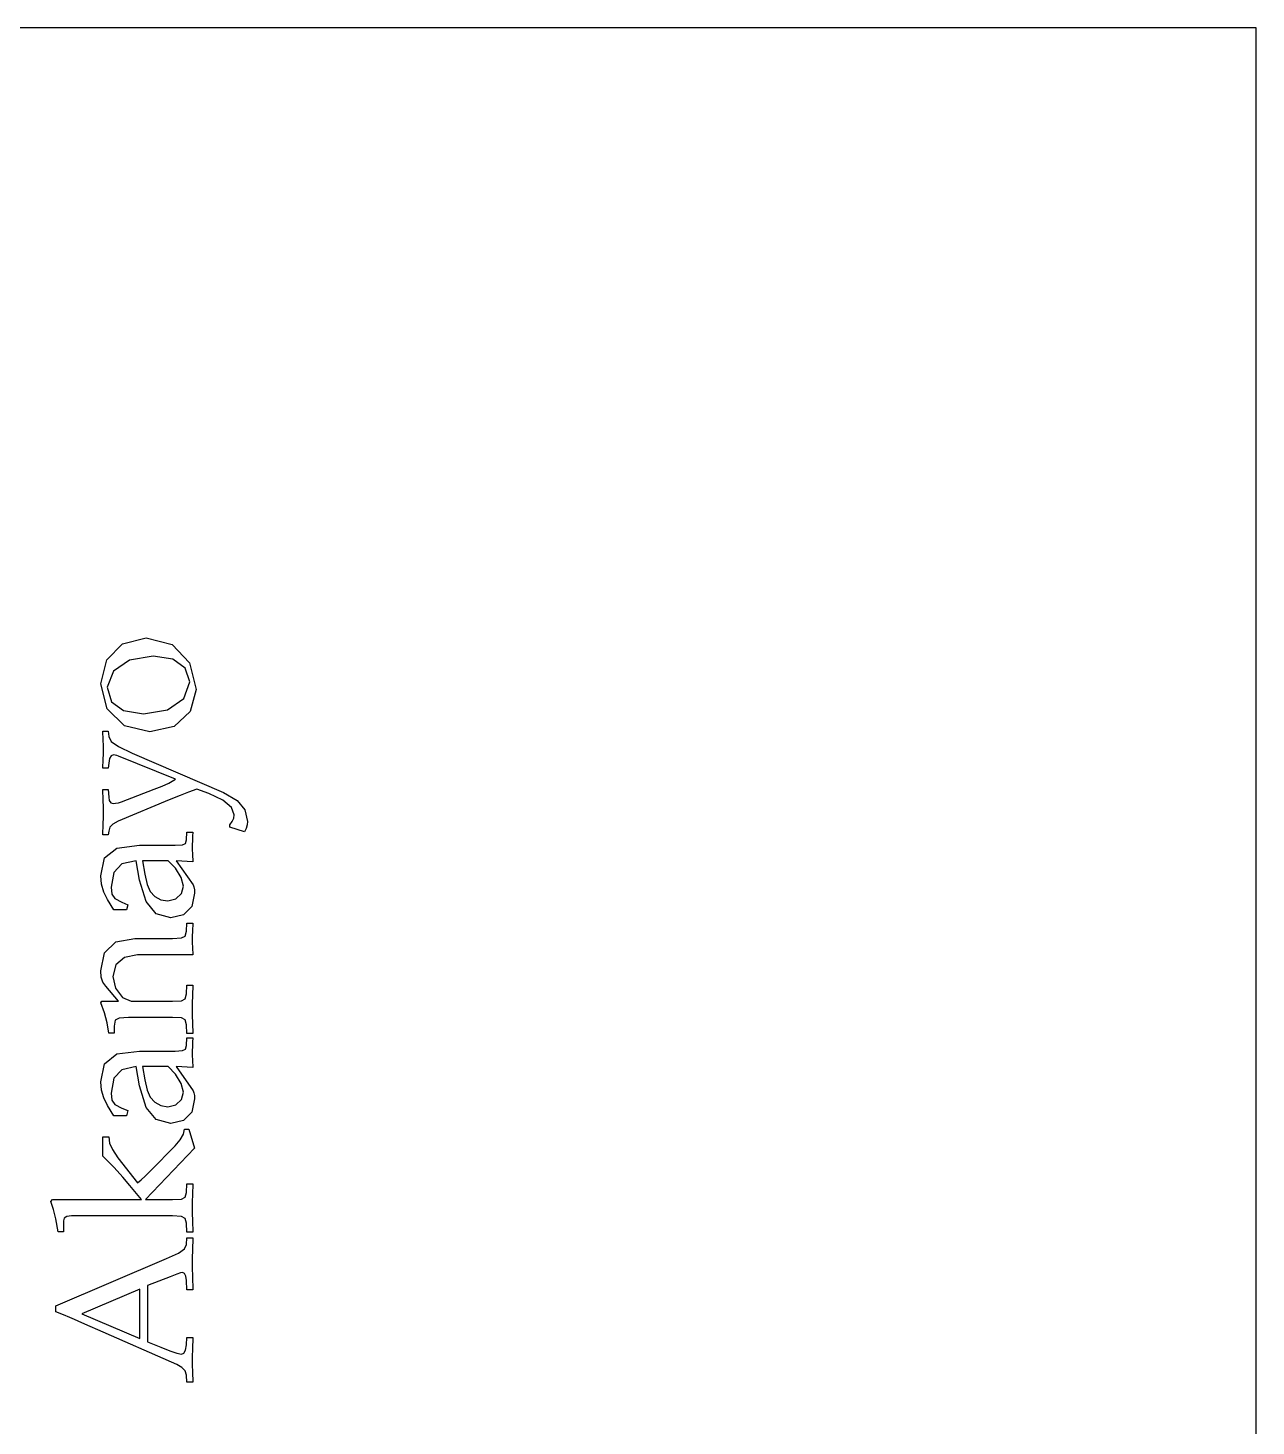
# Model space of a CAD drawing. Header units: metres. Extents: x -185 to 1201, y -340 to 309.
# Drawn here: x 974.7 to 1036, y 62.2 to 132 of the extents above; entities that cross this region are included whole.
import ezdxf

# ---------------------------------------------------------------- set-up
doc = ezdxf.new("R2010")
doc.units = ezdxf.units.M

msp = doc.modelspace()

# ---------------------------------------------------------------- linework, layer by layer
for p, q in [((1036, 132), (820, 132)), ((1036, -4), (1036, 132)), ((978.633, 100.453), (979.426, 101.257)), ((979.426, 101.257), (980.598, 101.553)), ((980.598, 101.553), (981.894, 101.221)), ((981.894, 101.221), (982.773, 100.318)), ((980.958, 100.649), (979.775, 100.447)), ((981.93, 100.494), (980.958, 100.649)), ((982.555, 100.053), (981.93, 100.494)), ((978.342, 99.2687), (978.633, 100.453)), ((978.964, 99.8989), (978.663, 99.0937)), ((979.775, 100.447), (978.964, 99.8989)), ((982.776, 99.3659), (982.555, 100.053)), ((982.773, 100.318), (983.097, 98.9868)), ((978.656, 98.0153), (978.342, 99.2687)), ((978.663, 99.0937), (978.87, 98.3707)), ((982.483, 98.5291), (982.776, 99.3659)), ((981.675, 97.9731), (982.483, 98.5291)), ((983.097, 98.9868), (982.804, 97.8755)), ((979.513, 97.1745), (978.656, 98.0153)), ((978.87, 98.3707), (979.477, 97.9242)), ((979.477, 97.9242), (980.462, 97.7715)), ((980.462, 97.7715), (981.675, 97.9731)), ((982.804, 97.8755), (981.999, 97.1359)), ((980.792, 96.8673), (979.513, 97.1745)), ((981.999, 97.1359), (980.792, 96.8673)), ((978.456, 96.4647), (978.44, 96.8986)), ((978.44, 96.8986), (978.712, 96.8986)), ((978.466, 96.1755), (978.456, 96.4647)), ((978.712, 96.8986), (978.731, 96.6263)), ((978.731, 96.6263), (978.853, 96.393)), ((978.853, 96.393), (979.216, 96.1402)), ((978.456, 95.4852), (978.466, 95.7744)), ((978.469, 95.9749), (978.466, 96.1755)), ((978.466, 95.7744), (978.469, 95.9749)), ((978.855, 95.6671), (978.773, 95.531)), ((978.974, 95.7124), (978.855, 95.6671)), ((979.049, 95.7059), (978.974, 95.7124)), ((979.134, 95.6865), (979.049, 95.7059)), ((979.227, 95.6541), (979.134, 95.6865)), ((979.216, 96.1402), (979.908, 95.8097)), ((982.066, 94.4972), (979.227, 95.6541)), ((979.908, 95.8097), (984.458, 93.8361)), ((978.44, 95.0513), (978.456, 95.4852)), ((978.712, 95.0513), (978.44, 95.0513)), ((978.731, 95.3041), (978.712, 95.0513)), ((978.773, 95.531), (978.731, 95.3041)), ((981.404, 94.1601), (981.73, 94.3124)), ((981.73, 94.3124), (982.066, 94.4972)), ((978.456, 93.454), (978.44, 93.9819)), ((978.44, 93.9819), (978.712, 93.9819)), ((978.712, 93.9819), (978.731, 93.6124)), ((978.731, 93.6124), (978.763, 93.4342)), ((979.363, 93.3791), (980.997, 94.0013)), ((980.997, 94.0013), (981.404, 94.1601)), ((982.299, 93.6899), (981.755, 93.4666)), ((982.708, 93.8526), (982.299, 93.6899)), ((983.135, 94.0111), (982.708, 93.8526)), ((983.729, 93.7874), (983.135, 94.0111)), ((984.426, 93.4565), (983.729, 93.7874)), ((984.458, 93.8361), (985.144, 93.4436)), ((978.466, 93.1033), (978.456, 93.454)), ((978.469, 92.8541), (978.466, 93.1033)), ((978.466, 92.6071), (978.469, 92.8541)), ((978.763, 93.4342), (978.839, 93.3273)), ((978.839, 93.3273), (978.955, 93.2916)), ((978.955, 93.2916), (979.078, 93.3013)), ((979.078, 93.3013), (979.214, 93.3305)), ((981.755, 93.4666), (979.208, 92.4069)), ((979.214, 93.3305), (979.363, 93.3791)), ((984.856, 93.0975), (984.426, 93.4565)), ((985.002, 92.7277), (984.856, 93.0975)), ((985.144, 93.4436), (985.532, 92.9776)), ((985.532, 92.9776), (985.654, 92.3972)), ((978.44, 91.7263), (978.456, 92.2585)), ((978.456, 92.2585), (978.466, 92.6071)), ((978.937, 92.265), (978.788, 92.108)), ((979.208, 92.4069), (978.937, 92.265)), ((984.779, 92.2319), (984.897, 92.395)), ((984.779, 92.1055), (984.779, 92.2319)), ((984.897, 92.395), (984.974, 92.5646)), ((984.974, 92.5646), (985.002, 92.7277)), ((985.64, 92.22), (985.593, 92.0493)), ((985.654, 92.3972), (985.64, 92.22)), ((978.712, 91.7263), (978.44, 91.7263)), ((978.731, 91.9014), (978.712, 91.7263)), ((978.788, 92.108), (978.731, 91.9014)), ((982.573, 91.2994), (982.62, 91.4802)), ((982.62, 91.4802), (982.64, 91.8594)), ((982.64, 91.8594), (982.931, 91.8594)), ((982.922, 91.6552), (982.908, 91.4028)), ((982.931, 91.8594), (982.922, 91.6552)), ((985.508, 91.8722), (984.779, 92.1055)), ((985.593, 92.0493), (985.508, 91.8722)), ((978.529, 90.5714), (979.145, 91.0603)), ((979.145, 91.0603), (980.277, 91.208)), ((980.277, 91.208), (982.056, 91.208)), ((982.056, 91.208), (982.421, 91.2267)), ((982.421, 91.2267), (982.573, 91.2994)), ((982.903, 91.2562), (982.902, 91.1399)), ((982.902, 91.1399), (982.905, 90.9887)), ((982.908, 91.4028), (982.903, 91.2562)), ((982.905, 90.9887), (982.915, 90.7597)), ((982.915, 90.7597), (982.931, 90.3816)), ((978.342, 89.6719), (978.529, 90.5714)), ((979.386, 90.2775), (978.984, 89.8505)), ((980.102, 90.4302), (979.386, 90.2775)), ((980.277, 89.4677), (980.102, 90.4302)), ((981.697, 90.4302), (980.413, 90.4302)), ((980.413, 90.4302), (980.529, 89.7622)), ((982.073, 90.0589), (981.697, 90.4302)), ((982.354, 89.5926), (982.073, 90.0589)), ((982.931, 90.3816), (982.105, 90.4302)), ((982.105, 90.4302), (982.941, 89.2247)), ((978.378, 89.2589), (978.342, 89.6719)), ((978.984, 89.8505), (978.858, 89.108)), ((980.598, 88.3936), (980.277, 89.4677)), ((980.529, 89.7622), (980.66, 89.2477)), ((982.465, 89.1566), (982.354, 89.5926)), ((978.488, 88.8696), (978.378, 89.2589)), ((978.673, 88.4955), (978.488, 88.8696)), ((978.858, 89.108), (978.892, 88.7605)), ((978.892, 88.7605), (979.044, 88.5448)), ((980.66, 89.2477), (980.802, 88.9038)), ((980.802, 88.9038), (981.034, 88.655)), ((981.034, 88.655), (981.339, 88.4883)), ((982.079, 88.5279), (982.358, 88.7904)), ((982.358, 88.7904), (982.465, 89.1566)), ((983.019, 88.8163), (982.878, 88.153)), ((982.941, 89.2247), (982.983, 89.1296)), ((982.983, 89.1296), (983.009, 88.9891)), ((983.009, 88.9891), (983.019, 88.8163)), ((978.984, 87.9802), (978.673, 88.4955)), ((979.616, 87.9802), (978.984, 87.9802)), ((979.044, 88.5448), (979.383, 88.3594)), ((979.383, 88.3594), (979.684, 88.233)), ((979.684, 88.233), (979.616, 87.9802)), ((981.103, 87.7839), (980.598, 88.3936)), ((981.339, 88.4883), (981.687, 88.4274)), ((981.687, 88.4274), (982.079, 88.5279)), ((982.878, 88.153), (982.473, 87.736)), ((981.833, 87.5913), (981.103, 87.7839)), ((982.473, 87.736), (981.833, 87.5913)), ((982.61, 86.917), (982.64, 87.3156)), ((982.64, 87.3156), (982.931, 87.3156)), ((982.931, 87.3156), (982.915, 86.9228)), ((979.09, 86.3783), (980.034, 86.5573)), ((980.034, 86.5573), (981.91, 86.5573)), ((981.91, 86.5573), (982.366, 86.5792)), ((982.366, 86.5792), (982.556, 86.6747)), ((982.556, 86.6747), (982.61, 86.917)), ((982.905, 86.6747), (982.902, 86.5087)), ((982.915, 86.9228), (982.905, 86.6747)), ((978.342, 84.9337), (978.528, 85.8385)), ((978.528, 85.8385), (979.09, 86.3783)), ((982.902, 86.5087), (982.905, 86.3355)), ((982.905, 86.3355), (982.915, 86.1018)), ((982.915, 86.1018), (982.931, 85.7406)), ((979.089, 85.2307), (978.935, 84.6615)), ((979.517, 85.6055), (979.089, 85.2307)), ((980.17, 85.7406), (979.517, 85.6055)), ((982.931, 85.7406), (980.17, 85.7406)), ((978.364, 84.62), (978.342, 84.9337)), ((978.44, 84.3755), (978.364, 84.62)), ((978.935, 84.6615), (979.075, 84.0778)), ((978.585, 84.1656), (978.44, 84.3755)), ((979.227, 83.4267), (978.585, 84.1656)), ((979.075, 84.0778), (979.418, 83.6151)), ((982.556, 83.542), (982.61, 83.7865)), ((982.61, 83.7865), (982.64, 84.224)), ((982.64, 84.224), (982.931, 84.224)), ((982.931, 84.224), (982.915, 83.704)), ((978.342, 83.3392), (978.381, 83.4267)), ((978.524, 82.8466), (978.342, 83.3392)), ((978.381, 83.4267), (979.227, 83.4267)), ((979.418, 83.6151), (979.849, 83.4267)), ((979.849, 83.4267), (981.91, 83.4267)), ((981.91, 83.4267), (982.366, 83.4444)), ((982.366, 83.4444), (982.556, 83.542)), ((982.905, 83.3309), (982.902, 83.0184)), ((982.915, 83.704), (982.905, 83.3309)), ((978.657, 82.3346), (978.524, 82.8466)), ((979.055, 82.4682), (979.013, 82.1823)), ((979.247, 82.5834), (979.055, 82.4682)), ((979.723, 82.61), (979.247, 82.5834)), ((981.91, 82.61), (979.723, 82.61)), ((982.366, 82.5902), (981.91, 82.61)), ((982.556, 82.4905), (982.366, 82.5902)), ((982.61, 82.2503), (982.556, 82.4905)), ((982.902, 83.0184), (982.905, 82.7058)), ((982.905, 82.7058), (982.915, 82.3328)), ((978.741, 81.8225), (978.657, 82.3346)), ((979.013, 81.8225), (978.741, 81.8225)), ((979.013, 82.1823), (979.013, 81.8225)), ((982.64, 81.8128), (982.61, 82.2503)), ((982.931, 81.8128), (982.64, 81.8128)), ((982.915, 82.3328), (982.931, 81.8128)), ((982.056, 80.935), (982.421, 80.9538)), ((982.421, 80.9538), (982.573, 81.0265)), ((982.573, 81.0265), (982.62, 81.2073)), ((982.62, 81.2073), (982.64, 81.5865)), ((982.64, 81.5865), (982.931, 81.5865)), ((982.903, 80.9833), (982.902, 80.867)), ((982.908, 81.1299), (982.903, 80.9833)), ((982.922, 81.3823), (982.908, 81.1299)), ((982.931, 81.5865), (982.922, 81.3823)), ((978.342, 79.399), (978.529, 80.2984)), ((978.529, 80.2984), (979.145, 80.7874)), ((979.145, 80.7874), (980.277, 80.935)), ((980.277, 80.935), (982.056, 80.935)), ((982.902, 80.867), (982.905, 80.7158)), ((982.905, 80.7158), (982.915, 80.4868)), ((982.915, 80.4868), (982.931, 80.1087)), ((978.984, 79.5775), (978.858, 78.8351)), ((979.386, 80.0046), (978.984, 79.5775)), ((980.102, 80.1573), (979.386, 80.0046)), ((980.277, 79.1948), (980.102, 80.1573)), ((981.697, 80.1573), (980.413, 80.1573)), ((980.413, 80.1573), (980.529, 79.4893)), ((982.073, 79.786), (981.697, 80.1573)), ((982.354, 79.3197), (982.073, 79.786)), ((982.931, 80.1087), (982.105, 80.1573)), ((982.105, 80.1573), (982.941, 78.9517)), ((978.378, 78.9859), (978.342, 79.399)), ((978.488, 78.5967), (978.378, 78.9859)), ((980.598, 78.1206), (980.277, 79.1948)), ((980.529, 79.4893), (980.66, 78.9748)), ((980.66, 78.9748), (980.802, 78.6309)), ((982.465, 78.8837), (982.354, 79.3197)), ((982.358, 78.5175), (982.465, 78.8837)), ((982.941, 78.9517), (982.983, 78.8567)), ((982.983, 78.8567), (983.009, 78.7162)), ((978.673, 78.2225), (978.488, 78.5967)), ((978.984, 77.7073), (978.673, 78.2225)), ((978.858, 78.8351), (978.892, 78.4876)), ((978.892, 78.4876), (979.044, 78.2719)), ((979.044, 78.2719), (979.383, 78.0865)), ((980.802, 78.6309), (981.034, 78.3821)), ((981.034, 78.3821), (981.339, 78.2154)), ((981.339, 78.2154), (981.687, 78.1545)), ((981.687, 78.1545), (982.079, 78.255)), ((982.079, 78.255), (982.358, 78.5175)), ((983.019, 78.5434), (982.878, 77.8801)), ((983.009, 78.7162), (983.019, 78.5434)), ((979.616, 77.7073), (978.984, 77.7073)), ((979.383, 78.0865), (979.684, 77.9601)), ((979.684, 77.9601), (979.616, 77.7073)), ((981.103, 77.511), (980.598, 78.1206)), ((981.833, 77.3184), (981.103, 77.511)), ((982.473, 77.4631), (981.833, 77.3184)), ((982.878, 77.8801), (982.473, 77.4631)), ((982.302, 76.5022), (982.459, 76.7791)), ((982.459, 76.7791), (982.513, 77.0279)), ((982.513, 77.0279), (982.737, 77.0279)), ((982.737, 77.0279), (983.019, 76.0946)), ((978.44, 75.6862), (978.44, 76.6585)), ((978.44, 76.6585), (978.731, 76.6585)), ((978.731, 76.6585), (978.772, 76.3387)), ((978.772, 76.3387), (978.914, 76.0125)), ((983.019, 76.0946), (980.569, 73.5182)), ((980.831, 74.9765), (982.047, 76.2015)), ((982.047, 76.2015), (982.302, 76.5022)), ((979, 75.1159), (978.44, 75.6862)), ((978.914, 76.0125), (979.188, 75.6085)), ((979.188, 75.6085), (980.17, 74.3543)), ((979.445, 74.6363), (979, 75.1159)), ((980.352, 74.5113), (980.552, 74.6964)), ((980.552, 74.6964), (980.831, 74.9765)), ((979.791, 74.2279), (979.445, 74.6363)), ((980.365, 73.5182), (979.791, 74.2279)), ((980.17, 74.3543), (980.352, 74.5113)), ((982.61, 73.8779), (982.64, 74.3057)), ((982.64, 74.3057), (982.931, 74.3057)), ((982.931, 74.3057), (982.915, 73.7756)), ((975.844, 73.4307), (975.922, 73.5182)), ((975.985, 73.0181), (975.844, 73.4307)), ((975.922, 73.5182), (980.365, 73.5182)), ((980.569, 73.5182), (981.91, 73.5182)), ((981.91, 73.5182), (982.366, 73.5358)), ((982.366, 73.5358), (982.556, 73.6334)), ((982.556, 73.6334), (982.61, 73.8779)), ((982.905, 73.4098), (982.902, 73.1196)), ((982.915, 73.7756), (982.905, 73.4098)), ((976.095, 72.5535), (975.985, 73.0181)), ((976.514, 72.5992), (976.476, 72.4585)), ((976.641, 72.6774), (976.514, 72.5992)), ((976.874, 72.7015), (976.641, 72.6774)), ((981.91, 72.7015), (976.874, 72.7015)), ((982.366, 72.6796), (981.91, 72.7015)), ((982.556, 72.5842), (982.366, 72.6796)), ((982.61, 72.3418), (982.556, 72.5842)), ((982.902, 73.1196), (982.905, 72.8366)), ((982.905, 72.8366), (982.915, 72.4563)), ((976.204, 71.914), (976.095, 72.5535)), ((976.476, 71.914), (976.204, 71.914)), ((976.476, 72.4585), (976.476, 71.914)), ((982.64, 71.8946), (982.61, 72.3418)), ((982.931, 71.8946), (982.64, 71.8946)), ((982.915, 72.4563), (982.931, 71.8946)), ((982.513, 71.0576), (982.61, 71.2758)), ((982.61, 71.2758), (982.64, 71.6063)), ((982.64, 71.6063), (982.931, 71.6063)), ((982.931, 71.6063), (982.915, 70.9967)), ((976.097, 68.223), (981.619, 70.5758)), ((981.619, 70.5758), (982.222, 70.8523)), ((982.222, 70.8523), (982.513, 71.0576)), ((982.905, 70.6183), (982.902, 70.3716)), ((982.915, 70.9967), (982.905, 70.6183)), ((982.128, 69.8023), (981.794, 69.6716)), ((982.309, 69.8618), (982.128, 69.8023)), ((982.416, 69.8758), (982.309, 69.8618)), ((982.51, 69.8286), (982.416, 69.8758)), ((982.575, 69.6929), (982.51, 69.8286)), ((982.902, 70.3716), (982.905, 70.1077)), ((982.905, 70.1077), (982.915, 69.6796)), ((981.794, 69.6716), (980.676, 69.2244)), ((980.676, 69.2244), (980.676, 66.4244)), ((982.61, 69.4772), (982.575, 69.6929)), ((982.64, 69.0203), (982.61, 69.4772)), ((982.915, 69.6796), (982.931, 69.0203)), ((980.287, 69.0494), (977.39, 67.8244)), ((980.287, 66.5896), (980.287, 69.0494)), ((982.931, 69.0203), (982.64, 69.0203)), ((976.097, 67.9119), (976.097, 68.223)), ((976.474, 67.7596), (976.097, 67.9119)), ((976.798, 67.6267), (976.474, 67.7596)), ((977.39, 67.8244), (980.287, 66.5896)), ((977.02, 67.5328), (976.798, 67.6267)), ((977.399, 67.3667), (977.02, 67.5328)), ((977.805, 67.1899), (977.399, 67.3667)), ((978.197, 67.0174), (977.805, 67.1899)), ((982.134, 65.2869), (978.197, 67.0174)), ((980.676, 66.4244), (981.327, 66.1521)), ((982.61, 66.2786), (982.64, 66.6383)), ((982.64, 66.6383), (982.931, 66.6383)), ((982.931, 66.6383), (982.915, 66.0546)), ((981.327, 66.1521), (981.784, 65.9732)), ((981.784, 65.9732), (982.14, 65.8547)), ((982.14, 65.8547), (982.358, 65.8119)), ((982.358, 65.8119), (982.486, 65.8573)), ((982.486, 65.8573), (982.567, 66.0063)), ((982.567, 66.0063), (982.61, 66.2786)), ((982.905, 65.6826), (982.902, 65.4619)), ((982.915, 66.0546), (982.905, 65.6826)), ((982.379, 65.1465), (982.134, 65.2869)), ((982.541, 64.9671), (982.379, 65.1465)), ((982.61, 64.7619), (982.541, 64.9671)), ((982.902, 65.4619), (982.905, 65.252)), ((982.905, 65.252), (982.915, 64.9297)), ((982.915, 64.9297), (982.931, 64.4021)), ((982.64, 64.4021), (982.61, 64.7619)), ((982.931, 64.4021), (982.64, 64.4021))]:
    msp.add_line(p, q)

doc.saveas('drawing.dxf')
